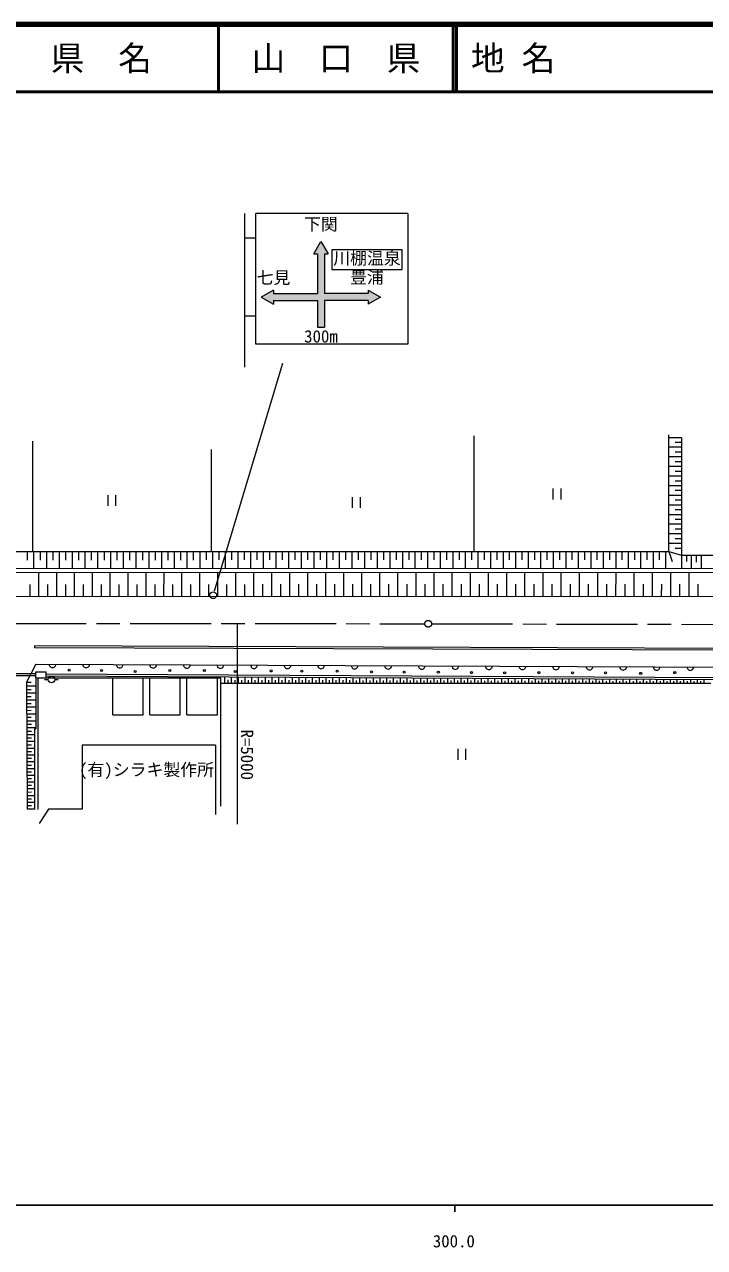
# Model space of a CAD drawing. Units: millimetres, scale not verified. Extents: x 40000 to 680136, y 20000 to 380000.
# Drawn here: x 304249 to 404974, y 198715 to 380000 of the extents above; entities that cross this region are included whole.
import ezdxf
from ezdxf.enums import TextEntityAlignment as Align

# ---------------------------------------------------------------- set-up
doc = ezdxf.new("R2010")
doc.units = ezdxf.units.MM
doc.header["$LTSCALE"] = 1000
doc.linetypes.add('CHAIN', pattern=[18.5, 12, -1.5, 3.5, -1.5])
for name, color, linetype, lineweight in [('M-BGD', 7, 'Continuous', 13), ('M-BMK', 2, 'CHAIN', 13), ('M-BMK-HTXT', 7, 'Continuous', 13), ('M-STR-HTXT', 7, 'Continuous', 13), ('M-STR-STRC', 7, 'Continuous', 13), ('M-TTL', 2, 'Continuous', 140), ('M-TTL-BAND', 7, 'Continuous', 25), ('M-TTL-LINE', 7, 'Continuous', 50)]:
    doc.layers.add(name, color=color, linetype=linetype, lineweight=lineweight)
doc.layers.add('M-TTL-TXT', color=7, linetype='Continuous')
doc.styles.add('ＭＳ ゴシック', font='')
doc.styles.get('ＭＳ ゴシック').set_extended_font_data('MS Gothic')

msp = doc.modelspace()

# ---------------------------------------------------------------- hatches: boundary and pattern name
at = {"layer": 'M-BGD'}
msp.add_hatch(color=256, dxfattribs=at).paths.add_polyline_path([(339327, 339589), (341153, 340639), (341153, 340114), (347641, 340114), (347641, 346027), (347116, 346027), (348165, 347854), (349215, 346027), (348690, 346027), (348690, 340114), (355177, 340114), (355177, 340639), (357004, 339589), (355177, 338539), (355177, 339064), (348690, 339064), (348690, 335113), (347641, 335113), (347641, 339064), (341153, 339064), (341153, 338539)])

# ---------------------------------------------------------------- linework, layer by layer
for p, q in [((399673, 301879), (399673, 319171)), ((305433, 318256), (305433, 301879)), ((370795, 319030), (370795, 301879)), ((401575, 318749), (399673, 318749)), ((401575, 317322), (399673, 317322)), ((401575, 318035), (400624, 318035)), ((401575, 318749), (401575, 301351)), ((331916, 316988), (331916, 301879)), ((401575, 315896), (399673, 315896)), ((401575, 316609), (400624, 316609)), ((401575, 314470), (399673, 314470)), ((401575, 315183), (400624, 315183)), ((401575, 313757), (400624, 313757)), ((401575, 313044), (399673, 313044)), ((401575, 312330), (400624, 312330)), ((316604, 310227), (316604, 308627)), ((317804, 308627), (317804, 310227)), ((382530, 311213), (382530, 309613)), ((383730, 309613), (383730, 311213)), ((401575, 311617), (399673, 311617)), ((401575, 310191), (399673, 310191)), ((401575, 310904), (400624, 310904)), ((352807, 309945), (352807, 308345)), ((354007, 308345), (354007, 309945)), ((401575, 308765), (399673, 308765)), ((401575, 309478), (400624, 309478)), ((401575, 307339), (399673, 307339)), ((401575, 308052), (400624, 308052)), ((401575, 306625), (400624, 306625)), ((401575, 305912), (399673, 305912)), ((401575, 305199), (400624, 305199)), ((401575, 304486), (399673, 304486)), ((401575, 303060), (399673, 303060)), ((401575, 303773), (400624, 303773)), ((222885, 301879), (399673, 301879)), ((304650, 301879), (304650, 300613)), ((305600, 301879), (305600, 299347)), ((306550, 301879), (306550, 300613)), ((307499, 301879), (307499, 299348)), ((308448, 301879), (308448, 300614)), ((309397, 301879), (309397, 299350)), ((310346, 301879), (310346, 300615)), ((311294, 301879), (311294, 299351)), ((312242, 301879), (312242, 300616)), ((313190, 301879), (313190, 299353)), ((314137, 301879), (314137, 300616)), ((315084, 301879), (315084, 299354)), ((316031, 301879), (316031, 300617)), ((316978, 301879), (316978, 299356)), ((317924, 301879), (317924, 300618)), ((318870, 301879), (318870, 299357)), ((319816, 301879), (319816, 300619)), ((320761, 301879), (320761, 299359)), ((321706, 301879), (321706, 300619)), ((322651, 301879), (322651, 299360)), ((323596, 301879), (323596, 300620)), ((324540, 301879), (324540, 299362)), ((325484, 301879), (325484, 300621)), ((326428, 301879), (326428, 299363)), ((327372, 301879), (327372, 300621)), ((328315, 301879), (328315, 299365)), ((329258, 301879), (329258, 300622)), ((330201, 301879), (330201, 299366)), ((331143, 301879), (331143, 300623)), ((332085, 301879), (332085, 299368)), ((333027, 301879), (333027, 300624)), ((333969, 301879), (333969, 299369)), ((334910, 301879), (334910, 300624)), ((335851, 301879), (335851, 299371)), ((336792, 301879), (336792, 300625)), ((337732, 301879), (337732, 299372)), ((338672, 301879), (338672, 300626)), ((339613, 301879), (339613, 299373)), ((340552, 301879), (340552, 300627)), ((341492, 301879), (341492, 299375)), ((342431, 301879), (342431, 300627)), ((343370, 301879), (343370, 299376)), ((344308, 301879), (344308, 300628)), ((345247, 301879), (345247, 299378)), ((346184, 301879), (346184, 300629)), ((347122, 301879), (347122, 299379)), ((348060, 301879), (348060, 300630)), ((348997, 301879), (348997, 299381)), ((349934, 301879), (349934, 300630)), ((350871, 301879), (350871, 299382)), ((351807, 301879), (351807, 300631)), ((352743, 301879), (352743, 299384)), ((353679, 301879), (353679, 300632)), ((354614, 301879), (354614, 299385)), ((355550, 301879), (355550, 300632)), ((356485, 301879), (356485, 299387)), ((357419, 301879), (357419, 300633)), ((358354, 301879), (358354, 299388)), ((359288, 301879), (359288, 300634)), ((360222, 301879), (360222, 299390)), ((361156, 301879), (361156, 300635)), ((362089, 301879), (362089, 299391)), ((363022, 301879), (363022, 300635)), ((363955, 301879), (363955, 299392)), ((364888, 301879), (364888, 300636)), ((365820, 301879), (365820, 299394)), ((366752, 301879), (366752, 300637)), ((367684, 301879), (367684, 299395)), ((368615, 301879), (368615, 300638)), ((369546, 301879), (369546, 299397)), ((370477, 301879), (370477, 300638)), ((371408, 301879), (371408, 299398)), ((372338, 301879), (372338, 300639)), ((373269, 301879), (373269, 299400)), ((374198, 301879), (374198, 300640)), ((375128, 301879), (375128, 299401)), ((376057, 301879), (376057, 300640)), ((376986, 301879), (376986, 299403)), ((377915, 301879), (377915, 300641)), ((378843, 301879), (378843, 299404)), ((379772, 301879), (379772, 300642)), ((380700, 301879), (380700, 299406)), ((381627, 301879), (381627, 300643)), ((382555, 301879), (382555, 299407)), ((383482, 301879), (383482, 300643)), ((384409, 301879), (384409, 299408)), ((385335, 301879), (385335, 300644)), ((386262, 301879), (386262, 299410)), ((387187, 301879), (387187, 300645)), ((388113, 301879), (388113, 299411)), ((389039, 301879), (389039, 300645)), ((389964, 301879), (389964, 299413)), ((390889, 301879), (390889, 300646)), ((391814, 301879), (391814, 299414)), ((392738, 301879), (392738, 300647)), ((393662, 301879), (393662, 299416)), ((394586, 301879), (394586, 300648)), ((395510, 301879), (395510, 299417)), ((396433, 301879), (396433, 300648)), ((397356, 301879), (397356, 299419)), ((398279, 301879), (398279, 300649)), ((399202, 301879), (399202, 299420)), ((399673, 301879), (401575, 301351)), ((399673, 301879), (400193, 300412)), ((401575, 302347), (400624, 302347)), ((401575, 301351), (401575, 299422)), ((401575, 301351), (514762, 301351)), ((402284, 301351), (402284, 300376)), ((402993, 301351), (402993, 299423)), ((403746, 301351), (403746, 300316)), ((404499, 301351), (404499, 299424)), ((222366, 299285), (406549, 299426)), ((222772, 298702), (406549, 298842)), ((306393, 295249), (306394, 298766)), ((309033, 295248), (309034, 298768)), ((311675, 295247), (311676, 298770)), ((314319, 295247), (314320, 298772)), ((316965, 295246), (316965, 298774)), ((319612, 295245), (319613, 298776)), ((322262, 295245), (322263, 298778)), ((324914, 295244), (324915, 298780)), ((327568, 295244), (327569, 298782)), ((330224, 295243), (330224, 298784)), ((332881, 295242), (332882, 298786)), ((335541, 295242), (335542, 298788)), ((338203, 295241), (338204, 298790)), ((340867, 295240), (340868, 298792)), ((343533, 295240), (343533, 298794)), ((346200, 295239), (346201, 298796)), ((348870, 295238), (348871, 298798)), ((351542, 295238), (351543, 298800)), ((354216, 295237), (354217, 298802)), ((356892, 295237), (356893, 298804)), ((359570, 295236), (359570, 298806)), ((362249, 295235), (362250, 298808)), ((364931, 295235), (364932, 298810)), ((367615, 295234), (367616, 298813)), ((370301, 295233), (370302, 298815)), ((372989, 295233), (372990, 298817)), ((375679, 295232), (375680, 298819)), ((378371, 295231), (378372, 298821)), ((381065, 295231), (381066, 298823)), ((383761, 295230), (383762, 298825)), ((386459, 295229), (386460, 298827)), ((389160, 295229), (389160, 298829)), ((391862, 295228), (391863, 298831)), ((394566, 295228), (394567, 298833)), ((397272, 295227), (397273, 298835)), ((399981, 295226), (399981, 298837)), ((402691, 295226), (402692, 298839)), ((305074, 295249), (305075, 297007)), ((307713, 295248), (307714, 297007)), ((310354, 295248), (310354, 297008)), ((312997, 295247), (312997, 297009)), ((315642, 295246), (315642, 297010)), ((318288, 295246), (318289, 297010)), ((320937, 295245), (320938, 297011)), ((323588, 295244), (323588, 297012)), ((326241, 295244), (326241, 297012)), ((328896, 295243), (328896, 297013)), ((331552, 295243), (331553, 297014)), ((334211, 295242), (334212, 297014)), ((336872, 295241), (336872, 297015)), ((339535, 295241), (339535, 297016)), ((342200, 295240), (342200, 297017)), ((344866, 295239), (344867, 297017)), ((347535, 295239), (347536, 297018)), ((350206, 295238), (350206, 297019)), ((352879, 295237), (352879, 297019)), ((355554, 295237), (355554, 297020)), ((358231, 295236), (358231, 297021)), ((360909, 295236), (360910, 297021)), ((363590, 295235), (363591, 297022)), ((366273, 295234), (366274, 297023)), ((368958, 295234), (368959, 297024)), ((371645, 295233), (371646, 297024)), ((374334, 295232), (374335, 297025)), ((377025, 295232), (377026, 297026)), ((379718, 295231), (379719, 297026)), ((382413, 295230), (382414, 297027)), ((385110, 295230), (385111, 297028)), ((387810, 295229), (387810, 297029)), ((390511, 295228), (390511, 297029)), ((393214, 295228), (393214, 297030)), ((395919, 295227), (395920, 297031)), ((398626, 295227), (398627, 297031)), ((401336, 295226), (401336, 297032)), ((404047, 295225), (404048, 297033)), ((225755, 295268), (520731, 295197)), ((305716, 287876), (305715, 287626)), ((508810, 286921), (305715, 287626)), ((508811, 287171), (305716, 287876)), ((305922, 285180), (304548, 282504)), ((305922, 285180), (434837, 284632)), ((305948, 283749), (297494, 283761)), ((305948, 283449), (297494, 283461)), ((305948, 283599), (305948, 284028)), ((305948, 284028), (307478, 284028)), ((305948, 283170), (305948, 283599)), ((305948, 283170), (307478, 283170)), ((305948, 283170), (305948, 275597)), ((306248, 283170), (306248, 263645)), ((307231, 282931), (307753, 282931)), ((307477, 283449), (406720, 282920)), ((307478, 283599), (307478, 284028)), ((307478, 283170), (307478, 283599)), ((307479, 283749), (406722, 283220)), ((308752, 282931), (309249, 282931)), ((317316, 277661), (317316, 283161)), ((321816, 277661), (321816, 283156)), ((322816, 277661), (322816, 283155)), ((327316, 277661), (327316, 283151)), ((328316, 277661), (328316, 283150)), ((332816, 277661), (332816, 283146)), ((333312, 264121), (333312, 283145)), ((333931, 282366), (333931, 283308)), ((334431, 282366), (334431, 282836)), ((334931, 282366), (334931, 283303)), ((335431, 282366), (335431, 282833)), ((335931, 282366), (335931, 283297)), ((336431, 282366), (336431, 282831)), ((336931, 282366), (336931, 283292)), ((337431, 282366), (337431, 282828)), ((337931, 282366), (337931, 283287)), ((338431, 282366), (338431, 282825)), ((338931, 282366), (338931, 283281)), ((339431, 282366), (339431, 282823)), ((339931, 282366), (339931, 283276)), ((340431, 282366), (340431, 282820)), ((340931, 282366), (340931, 283271)), ((341431, 282366), (341431, 282817)), ((341931, 282366), (341931, 283265)), ((342431, 282366), (342431, 282815)), ((342931, 282366), (342931, 283260)), ((343431, 282366), (343431, 282812)), ((343931, 282366), (343931, 283255)), ((344431, 282366), (344431, 282809)), ((344931, 282366), (344931, 283249)), ((345431, 282366), (345431, 282807)), ((345931, 282366), (345931, 283244)), ((346931, 282366), (346931, 283239)), ((347931, 282366), (347931, 283233)), ((348931, 282366), (348931, 283228)), ((349931, 282366), (349931, 283223)), ((350931, 282366), (350931, 283217)), ((351931, 282366), (351931, 283212)), ((352931, 282366), (352931, 283207)), ((353931, 282366), (353931, 283201)), ((354931, 282366), (354931, 283196)), ((355931, 282366), (355931, 283191)), ((356931, 282366), (356931, 283185)), ((357931, 282366), (357931, 283180)), ((358931, 282366), (358931, 283175)), ((359931, 282366), (359931, 283169)), ((360931, 282366), (360931, 283164)), ((361931, 282366), (361931, 283159)), ((362931, 282366), (362931, 283153)), ((363931, 282366), (363931, 283148)), ((364931, 282366), (364931, 283143)), ((365931, 282366), (365931, 283137)), ((366931, 282366), (366931, 283132)), ((367931, 282366), (367931, 283127)), ((368931, 282366), (368931, 283121)), ((369931, 282366), (369931, 283116)), ((370931, 282366), (370931, 283111)), ((371931, 282366), (371931, 283105)), ((372931, 282366), (372931, 283100)), ((373931, 282366), (373931, 283095)), ((374931, 282366), (374931, 283089)), ((375931, 282366), (375931, 283084)), ((376931, 282366), (376931, 283079)), ((377931, 282366), (377931, 283073)), ((378931, 282366), (378931, 283068)), ((379931, 282366), (379931, 283063)), ((380931, 282366), (380931, 283057)), ((381931, 282366), (381931, 283052)), ((382931, 282366), (382931, 283047)), ((383931, 282366), (383931, 283041)), ((384931, 282366), (384931, 283036)), ((385931, 282366), (385931, 283031)), ((386931, 282366), (386931, 283025)), ((387931, 282366), (387931, 283020)), ((388931, 282366), (388931, 283015)), ((389931, 282366), (389931, 283009)), ((390931, 282366), (390931, 283004)), ((391931, 282366), (391931, 282999)), ((392931, 282366), (392931, 282993)), ((393931, 282366), (393931, 282988)), ((394931, 282366), (394931, 282983)), ((395931, 282366), (395931, 282977)), ((396931, 282366), (396931, 282972)), ((397931, 282366), (397931, 282967)), ((398931, 282366), (398931, 282961)), ((399931, 282366), (399931, 282956)), ((400931, 282366), (400931, 282951)), ((401931, 282366), (401931, 282945)), ((402931, 282366), (402931, 282940)), ((403931, 282366), (403931, 282935)), ((404931, 282366), (404931, 282929)), ((304548, 282504), (304654, 263733)), ((304548, 282491), (305248, 282495)), ((304551, 281967), (305948, 281975)), ((304554, 281446), (305251, 281450)), ((333312, 282366), (405931, 282366)), ((346431, 282366), (346431, 282804)), ((347431, 282366), (347431, 282801)), ((348431, 282366), (348431, 282799)), ((349431, 282366), (349431, 282796)), ((350431, 282366), (350431, 282793)), ((351431, 282366), (351431, 282791)), ((352431, 282366), (352431, 282788)), ((353431, 282366), (353431, 282785)), ((354431, 282366), (354431, 282783)), ((355431, 282366), (355431, 282780)), ((356431, 282366), (356431, 282777)), ((357431, 282366), (357431, 282775)), ((358431, 282366), (358431, 282772)), ((359431, 282366), (359431, 282769)), ((360431, 282366), (360431, 282767)), ((361431, 282366), (361431, 282764)), ((362431, 282366), (362431, 282761)), ((363431, 282366), (363431, 282759)), ((364431, 282366), (364431, 282756)), ((365431, 282366), (365431, 282753)), ((366431, 282366), (366431, 282751)), ((367431, 282366), (367431, 282748)), ((368431, 282366), (368431, 282745)), ((369431, 282366), (369431, 282743)), ((370431, 282366), (370431, 282740)), ((371431, 282366), (371431, 282737)), ((372431, 282366), (372431, 282735)), ((373431, 282366), (373431, 282732)), ((374431, 282366), (374431, 282729)), ((375431, 282366), (375431, 282727)), ((376431, 282366), (376431, 282724)), ((377431, 282366), (377431, 282721)), ((378431, 282366), (378431, 282719)), ((379431, 282366), (379431, 282716)), ((380431, 282366), (380431, 282713)), ((381431, 282366), (381431, 282711)), ((382431, 282366), (382431, 282708)), ((383431, 282366), (383431, 282705)), ((384431, 282366), (384431, 282703)), ((385431, 282366), (385431, 282700)), ((386431, 282366), (386431, 282697)), ((387431, 282366), (387431, 282695)), ((388431, 282366), (388431, 282692)), ((389431, 282366), (389431, 282689)), ((390431, 282366), (390431, 282687)), ((391431, 282366), (391431, 282684)), ((392431, 282366), (392431, 282681)), ((393431, 282366), (393431, 282679)), ((394431, 282366), (394431, 282676)), ((395431, 282366), (395431, 282673)), ((396431, 282366), (396431, 282671)), ((397431, 282366), (397431, 282668)), ((398431, 282366), (398431, 282665)), ((399431, 282366), (399431, 282663)), ((400431, 282366), (400431, 282660)), ((401431, 282366), (401431, 282657)), ((402431, 282366), (402431, 282655)), ((403431, 282366), (403431, 282652)), ((404431, 282366), (404431, 282649)), ((304557, 280924), (305948, 280932)), ((304560, 280405), (305254, 280409)), ((304563, 279886), (305948, 279894)), ((304566, 279369), (305257, 279373)), ((304569, 278852), (305948, 278859)), ((304572, 278337), (305260, 278341)), ((304575, 277822), (305948, 277830)), ((317316, 277661), (321816, 277661)), ((322816, 277661), (327316, 277661)), ((328316, 277661), (332816, 277661)), ((304578, 277309), (305263, 277313)), ((304581, 276796), (305948, 276804)), ((304583, 276286), (305266, 276290)), ((304586, 275775), (305948, 275783)), ((305761, 263627), (305761, 275597)), ((305761, 275597), (305948, 275597)), ((304589, 275267), (305269, 275271)), ((304592, 274758), (305761, 274765)), ((304595, 274252), (305271, 274256)), ((304598, 273746), (305761, 273752)), ((304601, 273242), (305274, 273245)), ((304603, 272737), (305761, 272744)), ((304606, 272235), (305277, 272239)), ((368443, 272616), (368443, 271016)), ((369643, 271016), (369643, 272616)), ((304609, 271733), (305761, 271740)), ((304612, 271233), (305280, 271237)), ((304615, 270733), (305761, 270740)), ((304617, 270233), (305283, 270237)), ((304620, 269733), (305761, 269740)), ((304623, 269233), (305285, 269237)), ((304626, 268733), (305761, 268740)), ((304629, 268233), (305288, 268237)), ((304632, 267733), (305761, 267740)), ((304634, 267233), (305291, 267237)), ((304637, 266733), (305761, 266740)), ((304640, 266233), (305294, 266237)), ((304643, 265733), (305761, 265740)), ((304646, 265233), (305297, 265237)), ((304648, 264733), (305761, 264740)), ((304651, 264233), (305300, 264237)), ((304654, 263733), (305761, 263740))]:
    msp.add_line(p, q, dxfattribs=at)
msp.add_lwpolyline([(332532, 273180), (312810, 273180), (312810, 263688), (307806, 263688), (306406, 261544)], dxfattribs=at)
for centre, radius in [((332207, 295393), 500), ((308253, 282905), 500), ((310857, 284280), 150), ((315646, 284245), 150), ((320647, 284104), 150), ((325789, 284245), 150), ((330895, 284245), 150), ((335473, 284104), 150), ((340791, 284175), 150), ((345334, 284139), 150), ((350546, 284139), 150), ((355652, 284034), 150), ((360477, 283998), 150), ((365548, 283998), 150), ((370443, 283928), 150), ((375374, 283893), 150), ((380445, 283928), 150), ((385410, 283893), 150), ((390306, 283893), 150), ((395518, 283822), 150), ((400554, 283928), 150)]:
    msp.add_circle(centre, radius, dxfattribs=at)
for centre in [(308408, 285167), (313379, 285146), (318350, 285125), (323321, 285104), (328293, 285082), (333264, 285061), (338235, 285040), (343206, 285019), (348178, 284998), (353149, 284977), (358120, 284956), (363092, 284935), (368063, 284913), (373034, 284892), (378005, 284871), (382977, 284850), (387948, 284829), (392919, 284808), (397891, 284787), (402862, 284765)]:
    msp.add_arc(centre, 497, 179.42686, 0.08598, dxfattribs=at)
at = {"layer": 'M-BMK'}
for p, q in [((264395, 291264), (363551, 291177)), ((364551, 291175), (463479, 290948))]:
    msp.add_line(p, q, dxfattribs=at)
msp.add_circle((364051, 291176), 500, dxfattribs=at)
at = {"layer": 'M-BMK-HTXT'}
for p, q in [((307478, 283170), (333312, 283145)), ((332532, 273180), (332532, 262881))]:
    msp.add_line(p, q, dxfattribs=at)
at = {"layer": 'M-STR-HTXT'}
for p, q in [((332418, 296076), (342515, 329803)), ((335764, 291201), (335764, 261473))]:
    msp.add_line(p, q, dxfattribs=at)
at = {"layer": 'M-STR-STRC'}
for p, q in [((336829, 352002), (336829, 329205)), ((361025, 352002), (338527, 352002)), ((338527, 332592), (338527, 352002)), ((361025, 352002), (361025, 332592)), ((338527, 348335), (336848, 348335)), ((347116, 346027), (348165, 347854)), ((348165, 347854), (349215, 346027)), ((347116, 346027), (347641, 346027)), ((347641, 346027), (347641, 340114)), ((348690, 346027), (348690, 340114)), ((348690, 346027), (349215, 346027)), ((341153, 340639), (339327, 339589)), ((339327, 339589), (341153, 338539)), ((341153, 340639), (341153, 340114)), ((341153, 340114), (347641, 340114)), ((341153, 339064), (341153, 338539)), ((341153, 339064), (347641, 339064)), ((347641, 339064), (347641, 335113)), ((355177, 340114), (348690, 340114)), ((355177, 339064), (348690, 339064)), ((348690, 339064), (348690, 335113)), ((355177, 340639), (355177, 340114)), ((355177, 340639), (357004, 339589)), ((357004, 339589), (355177, 338539)), ((355177, 339064), (355177, 338539)), ((338527, 336747), (336848, 336747)), ((347641, 335113), (348690, 335113)), ((361025, 332592), (338527, 332592))]:
    msp.add_line(p, q, dxfattribs=at)
msp.add_lwpolyline([(349778, 343677), (360178, 343677), (360178, 346577), (349778, 346577)], close=True, dxfattribs=at)
at = {"layer": 'M-TTL'}
msp.add_line((680000, 380000), (40000, 380000), dxfattribs=at)
at = {"layer": 'M-TTL-BAND'}
for p, q in [((40000, 205000), (579000, 205000)), ((368000, 205000), (368000, 204000))]:
    msp.add_line(p, q, dxfattribs=at)
at = {"layer": 'M-TTL-LINE'}
for p, q in [((333000, 380000), (333000, 370000)), ((367750, 380000), (367750, 370000)), ((368250, 380000), (368250, 370000)), ((40000, 370000), (680000, 370000))]:
    msp.add_line(p, q, dxfattribs=at)

# ---------------------------------------------------------------- texts
at = {"layer": 'M-BMK-HTXT', "style": 'ＭＳ ゴシック'}
msp.add_text('(有)シラキ製作所', height=1833, dxfattribs=at).set_placement((322325, 269547), align=Align.MIDDLE_CENTER)
at = {"layer": 'M-STR-HTXT', "style": 'ＭＳ ゴシック'}
msp.add_text('R=5000', height=1833, rotation=270, dxfattribs=at).set_placement((335764, 271758), align=Align.BOTTOM_CENTER)
at = {"layer": 'M-STR-STRC', "style": 'ＭＳ ゴシック'}
for s, p in [('下関', (348139, 350408)), ('300m', (348165, 333773))]:
    msp.add_text(s, height=1833, dxfattribs=at).set_placement(p, align=Align.MIDDLE_CENTER)
for s, p in [('川棚温泉', (354978, 343877)), ('七見', (341130, 341012)), ('豊浦', (354978, 341082))]:
    msp.add_text(s, height=1833, dxfattribs=at).set_placement(p, align=Align.BOTTOM_CENTER)
at = {"layer": 'M-TTL-BAND', "style": 'ＭＳ ゴシック'}
msp.add_text('300.0', height=1833, dxfattribs=at).set_placement((367844, 198195), align=Align.BOTTOM_CENTER)
at = {"layer": 'M-TTL-TXT', "style": 'ＭＳ ゴシック'}
for s, p in [('県\u3000名', (315625, 375000)), ('山\u3000口\u3000県', (350375, 375000))]:
    msp.add_text(s, height=3666, dxfattribs=at).set_placement(p, align=Align.MIDDLE_CENTER)
msp.add_text('地 名', height=3666, dxfattribs=at).set_placement((370380, 375000), align=Align.MIDDLE_LEFT)

doc.saveas('drawing.dxf')
